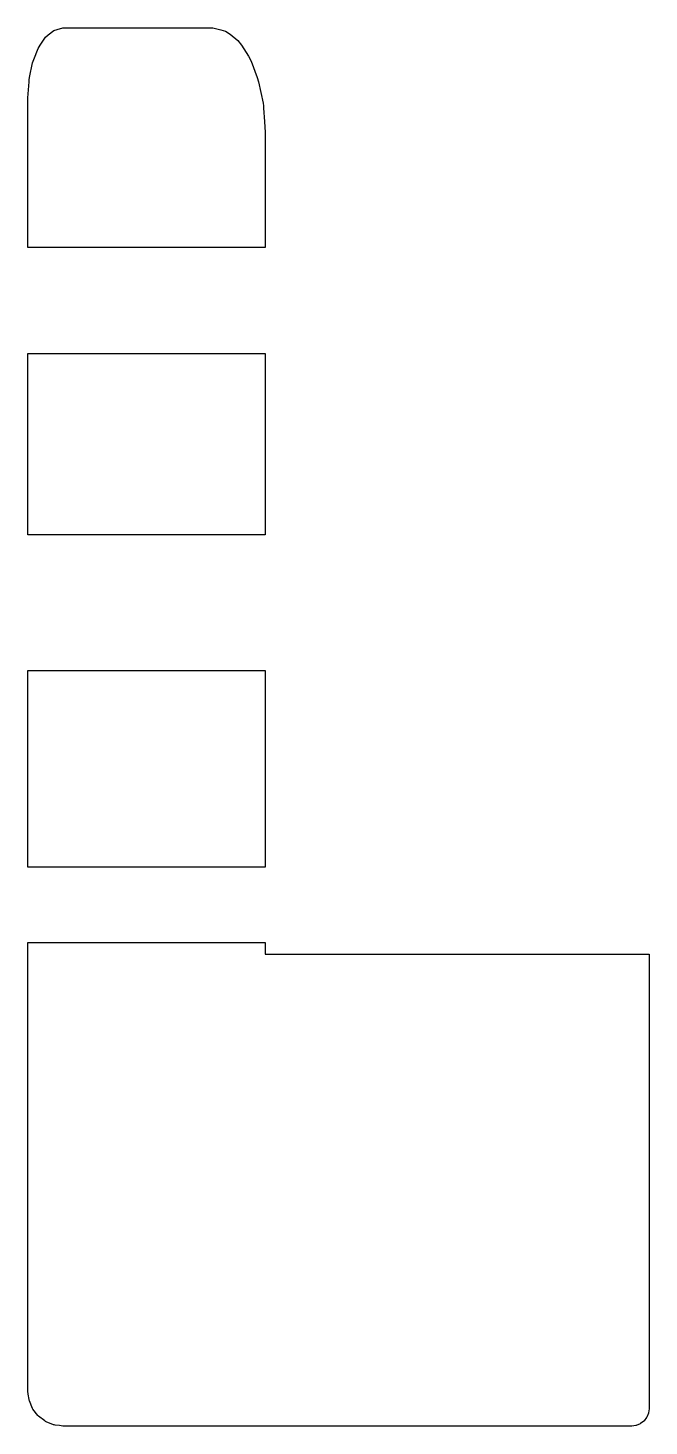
# Model space of a CAD drawing. Header units: metres. Extents: x 2.4 to 38, y -16 to 64.1.
import ezdxf

# ---------------------------------------------------------------- set-up
doc = ezdxf.new("R2010")
doc.units = ezdxf.units.M

msp = doc.modelspace()

# ---------------------------------------------------------------- linework, layer by layer
for p, q in [((4.069, 64.049), (4.4, 64.136)), ((4.4, 64.136), (10.281, 64.136)), ((10.281, 64.136), (13, 64.136)), ((13, 64.136), (13.453, 64.034)), ((3.105, 63.148), (3.4, 63.6)), ((3.4, 63.6), (3.562, 63.734)), ((3.562, 63.734), (3.882, 64)), ((3.882, 64), (4.069, 64.049)), ((13.453, 64.034), (13.732, 63.954)), ((13.732, 63.954), (13.992, 63.772)), ((13.992, 63.772), (14.424, 63.413)), ((14.424, 63.413), (14.634, 63.15)), ((2.738, 62.319), (2.986, 62.965)), ((2.986, 62.965), (3.105, 63.148)), ((14.634, 63.15), (15.042, 62.521)), ((15.042, 62.521), (15.187, 62.232)), ((2.496, 61.305), (2.668, 62.136)), ((2.668, 62.136), (2.738, 62.319)), ((15.187, 62.232), (15.541, 61.305)), ((2.4, 60.136), (2.46, 61.049)), ((2.46, 61.049), (2.468, 61.172)), ((2.468, 61.172), (2.496, 61.305)), ((15.541, 61.305), (15.62, 61.054)), ((15.62, 61.054), (15.874, 59.817)), ((2.4, 54.898), (2.4, 60.136)), ((15.874, 59.817), (15.901, 59.665)), ((15.901, 59.665), (15.908, 59.535)), ((15.908, 59.535), (15.966, 58.773)), ((15.966, 58.773), (16, 58.136)), ((16, 58.136), (16, 54.561)), ((16, 58.136), (16, 58.136)), ((2.4, 52.718), (2.4, 54.898)), ((16, 54.561), (16, 51.557)), ((2.4, 51.557), (2.4, 52.718)), ((11.95, 51.557), (2.4, 51.557)), ((16, 51.557), (11.95, 51.557)), ((2.4, 44.069), (2.4, 45.476)), ((2.4, 45.476), (6.45, 45.476)), ((6.45, 45.476), (16, 45.476)), ((16, 45.476), (16, 42.897)), ((16, 45.476), (16, 45.476)), ((2.4, 42.897), (2.4, 44.069)), ((2.4, 39.772), (2.4, 42.897)), ((16, 42.897), (16, 37.739)), ((2.4, 35.969), (2.4, 39.772)), ((16, 37.739), (16, 35.969)), ((2.4, 35.567), (2.4, 35.969)), ((2.4, 35.084), (2.4, 35.567)), ((16, 35.969), (16, 35.084)), ((3.79, 35.084), (2.4, 35.084)), ((16, 35.084), (3.79, 35.084)), ((2.4, 26.915), (2.4, 27.309)), ((2.4, 27.309), (14.61, 27.309)), ((14.61, 27.309), (16, 27.309)), ((16, 27.309), (16, 26.423)), ((2.4, 26.423), (2.4, 26.915)), ((2.4, 22.798), (2.4, 26.423)), ((16, 26.423), (16, 20.38)), ((2.4, 20.38), (2.4, 22.798)), ((2.4, 18.403), (2.4, 20.38)), ((16, 20.38), (16, 16.031)), ((16, 20.38), (16, 20.38)), ((2.4, 16.031), (2.4, 18.403)), ((9.23, 16.031), (2.4, 16.031)), ((16, 16.031), (9.23, 16.031)), ((2.4, 9.348), (2.4, 11.72)), ((2.4, 11.72), (9.17, 11.72)), ((9.17, 11.72), (16, 11.72)), ((16, 11.72), (16, 11.307)), ((16, 11.72), (16, 11.72)), ((16, 11.307), (16, 11.045)), ((16, 11.045), (19.869, 11.045)), ((19.869, 11.045), (28.448, 11.045)), ((28.448, 11.045), (38, 11.045)), ((38, 11.045), (38, -11.164)), ((2.4, 7.371), (2.4, 9.348)), ((2.4, 4.814), (2.4, 7.371)), ((2.4, 4.562), (2.4, 4.814)), ((2.4, 3.482), (2.4, 4.562)), ((2.4, 3.417), (2.4, 3.482)), ((2.4, 3.357), (2.4, 3.417)), ((2.4, 3.308), (2.4, 3.357)), ((2.4, -9.861), (2.4, 3.308)), ((2.4, -10.09), (2.4, -9.861)), ((2.4, -10.428), (2.4, -10.09)), ((2.4, -13.987), (2.4, -10.428)), ((38, -11.164), (38, -14.737)), ((2.4, -14), (2.4, -13.987)), ((2.41, -14.167), (2.4, -14)), ((2.462, -14.486), (2.41, -14.167)), ((2.467, -14.512), (2.462, -14.486)), ((2.485, -14.562), (2.467, -14.512)), ((2.661, -14.988), (2.485, -14.562)), ((2.688, -15.03), (2.661, -14.988)), ((2.968, -15.394), (2.688, -15.03)), ((37.998, -15.018), (37.968, -15.252)), ((38, -15), (37.998, -15.018)), ((38, -14.737), (38, -14.838)), ((38, -14.838), (38, -14.931)), ((38, -14.931), (38, -15)), ((3, -15.427), (2.968, -15.394)), ((3.364, -15.707), (3, -15.427)), ((3.402, -15.733), (3.364, -15.707)), ((3.445, -15.753), (3.402, -15.733)), ((3.862, -15.926), (3.445, -15.753)), ((3.908, -15.937), (3.862, -15.926)), ((3.957, -15.942), (3.908, -15.937)), ((4.206, -15.974), (3.957, -15.942)), ((4.306, -15.991), (4.206, -15.974)), ((4.4, -16), (4.306, -15.991)), ((13.598, -16), (4.4, -16)), ((14.7, -16), (13.598, -16)), ((15.231, -16), (14.7, -16)), ((36.717, -16), (15.231, -16)), ((37, -16), (36.717, -16)), ((37.006, -16), (37, -16)), ((37.248, -15.968), (37.006, -16)), ((37.254, -15.967), (37.248, -15.968)), ((37.261, -15.965), (37.254, -15.967)), ((37.486, -15.872), (37.261, -15.965)), ((37.503, -15.864), (37.486, -15.872)), ((37.695, -15.717), (37.503, -15.864)), ((37.712, -15.701), (37.695, -15.717)), ((37.858, -15.511), (37.712, -15.701)), ((37.872, -15.487), (37.858, -15.511)), ((37.963, -15.268), (37.872, -15.487)), ((37.968, -15.252), (37.963, -15.268))]:
    msp.add_line(p, q)

doc.saveas('drawing.dxf')
